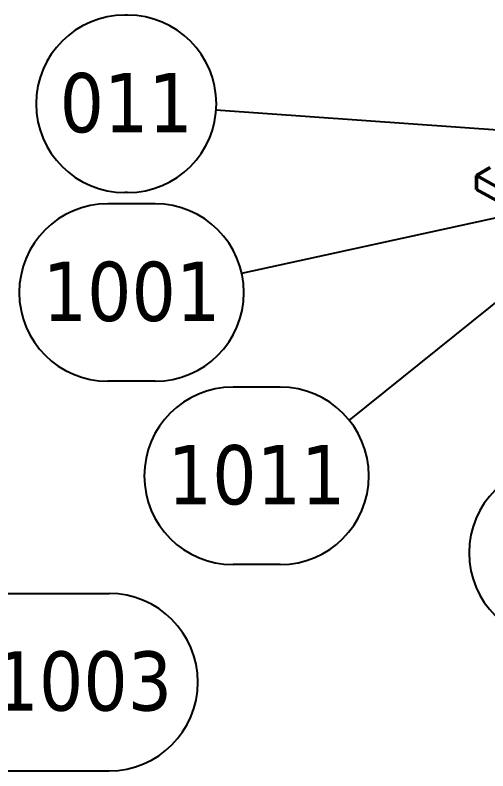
# Model space of a CAD drawing. Header units: millimetres. Extents: x -1901 to 2520, y -3919 to 1782.
# Drawn here: x 1622.3 to 1790.1, y 418 to 686.4 of the extents above; entities that cross this region are included whole.
import ezdxf

# ---------------------------------------------------------------- set-up
doc = ezdxf.new("R2010")
doc.units = ezdxf.units.MM
doc.header["$LTSCALE"] = 6
doc.layers.add('Symbol (ISO)', color=7, linetype='Continuous', lineweight=25)
doc.layers.add('Visible (ISO)', color=7, linetype='Continuous', lineweight=50)
doc.styles.add('Note Text (ISO)', font='tahoma.ttf')

# ---------------------------------------------------------------- blocks, each defined once
blk = doc.blocks.new('Balloon20')
at = {"layer": 'Symbol (ISO)'}
for p, q in [((277.036, 114.393), (276.877, 114.393)), ((302.432, 107.33), (282.254, 108.77)), ((302.468, 107.828), (302.397, 106.831)), ((304.926, 107.152), (302.468, 107.828)), ((302.432, 107.33), (304.926, 107.152)), ((302.397, 106.831), (304.926, 107.152)), ((277.036, 103.893), (276.877, 103.893))]:
    blk.add_line(p, q, dxfattribs=at)
at = {"layer": 'Symbol (ISO)', "flags": 128}
blk.add_lwpolyline([(302.397, 106.831), (304.926, 107.152)], dxfattribs=at)
at = {"layer": 'Symbol (ISO)'}
for centre, start, end in [((276.877, 109.143), 90, 270), ((277.036, 109.143), 270, 90)]:
    blk.add_arc(centre, 5.25, start, end, dxfattribs=at)
blk.add_solid([(302.397, 106.831), (304.926, 107.152), (302.468, 107.828), (302.397, 106.831)], dxfattribs=at)
at = {"layer": 'Symbol (ISO)', "insert": (276.957, 109.18), "char_height": 3.5, "attachment_point": 5, "style": 'Note Text (ISO)'}
blk.add_mtext('011', dxfattribs=at)
blk = doc.blocks.new('Balloon21')
at = {"layer": 'Symbol (ISO)'}
for p, q in [((304.651, 101.48), (305.839, 102.905)), ((304.845, 102.687), (304.024, 102.258)), ((304.337, 101.869), (305.541, 102.84)), ((304.024, 102.258), (304.651, 101.48)), ((304.337, 101.869), (290.139, 90.419)), ((286.059, 92.379), (283.273, 92.379)), ((286.059, 81.879), (283.273, 81.879))]:
    blk.add_line(p, q, dxfattribs=at)
at = {"layer": 'Symbol (ISO)', "flags": 128}
blk.add_lwpolyline([(304.651, 101.48), (306.284, 103.438)], dxfattribs=at)
at = {"layer": 'Symbol (ISO)'}
for centre, start, end in [((283.273, 87.129), 90, 270), ((286.059, 87.129), 270, 90)]:
    blk.add_arc(centre, 5.25, start, end, dxfattribs=at)
blk.add_solid([(304.651, 101.48), (306.284, 103.438), (304.024, 102.258), (304.651, 101.48)], dxfattribs=at)
at = {"layer": 'Symbol (ISO)', "insert": (284.666, 87.165), "char_height": 3.5, "attachment_point": 5, "style": 'Note Text (ISO)'}
blk.add_mtext('1011', dxfattribs=at)
blk = doc.blocks.new('Balloon22')
at = {"layer": 'Symbol (ISO)'}
for p, q in [((307.109, 96.948), (305.89, 94.709)), ((306.368, 94.561), (307.109, 96.948)), ((306.845, 94.412), (307.109, 96.948)), ((306.368, 94.561), (304.197, 87.572)), ((305.89, 94.709), (306.845, 94.412)), ((302.645, 87.824), (302.485, 87.824)), ((302.645, 77.324), (302.485, 77.324))]:
    blk.add_line(p, q, dxfattribs=at)
at = {"layer": 'Symbol (ISO)', "flags": 128}
blk.add_lwpolyline([(306.845, 94.412), (307.109, 96.948)], dxfattribs=at)
at = {"layer": 'Symbol (ISO)'}
for centre, start, end in [((302.485, 82.574), 90, 270), ((302.645, 82.574), 270, 90)]:
    blk.add_arc(centre, 5.25, start, end, dxfattribs=at)
blk.add_solid([(306.845, 94.412), (307.109, 96.948), (305.89, 94.709), (306.845, 94.412)], dxfattribs=at)
at = {"layer": 'Symbol (ISO)', "insert": (302.565, 82.611), "char_height": 3.5, "attachment_point": 5, "style": 'Note Text (ISO)'}
blk.add_mtext('010', dxfattribs=at)
blk = doc.blocks.new('Balloon23')
at = {"layer": 'Symbol (ISO)'}
for p, q in [((305.536, 104.12), (304.272, 104.097)), ((304.272, 104.097), (304.458, 103.251)), ((304.379, 103.609), (305.097, 103.766)), ((306.821, 104.144), (305.604, 104.122)), ((305.772, 103.914), (306.821, 104.144)), ((305.909, 103.744), (306.821, 104.144)), ((304.379, 103.609), (283.775, 99.096)), ((278.661, 103.226), (275.874, 103.226)), ((278.661, 92.726), (275.874, 92.726))]:
    blk.add_line(p, q, dxfattribs=at)
at = {"layer": 'Symbol (ISO)', "flags": 128}
blk.add_lwpolyline([(304.486, 103.121), (306.821, 104.144)], dxfattribs=at)
at = {"layer": 'Symbol (ISO)'}
for centre, start, end in [((275.874, 97.976), 90, 270), ((278.661, 97.976), 270, 90)]:
    blk.add_arc(centre, 5.25, start, end, dxfattribs=at)
blk.add_solid([(304.486, 103.121), (306.821, 104.144), (304.272, 104.097), (304.486, 103.121)], dxfattribs=at)
at = {"layer": 'Symbol (ISO)', "insert": (277.267, 98.013), "char_height": 3.5, "attachment_point": 5, "style": 'Note Text (ISO)'}
blk.add_mtext('1001', dxfattribs=at)
blk = doc.blocks.new('Balloon29')
at = {"layer": 'Symbol (ISO)'}
for p, q in [((234.25, 88.892), (231.959, 89.894)), ((234.45, 89.35), (231.959, 89.894)), ((231.959, 89.894), (234.049, 88.433)), ((234.049, 88.433), (234.45, 89.35)), ((234.25, 88.892), (261.36, 77.022)), ((266.152, 80.174), (275.939, 80.174)), ((266.152, 69.674), (275.939, 69.674))]:
    blk.add_line(p, q, dxfattribs=at)
at = {"layer": 'Symbol (ISO)', "flags": 128}
blk.add_lwpolyline([(234.45, 89.35), (231.959, 89.894)], dxfattribs=at)
at = {"layer": 'Symbol (ISO)'}
for centre, start, end in [((266.152, 74.924), 90, 270), ((275.939, 74.924), 270, 90)]:
    blk.add_arc(centre, 5.25, start, end, dxfattribs=at)
blk.add_solid([(234.45, 89.35), (231.959, 89.894), (234.049, 88.433), (234.45, 89.35)], dxfattribs=at)
at = {"layer": 'Symbol (ISO)', "insert": (271.046, 74.961), "char_height": 3.5, "attachment_point": 5, "style": 'Note Text (ISO)'}
blk.add_mtext('20-1003', dxfattribs=at)

msp = doc.modelspace()

# ---------------------------------------------------------------- linework, layer by layer
at = {"layer": 'Visible (ISO)'}
for p, q in [((1786.063, 629.384), (1790.916, 632.277)), ((1795.977, 623.876), (1786.063, 629.384)), ((1786.076, 624.477), (1786.063, 629.384)), ((1795.99, 618.97), (1786.076, 624.477))]:
    msp.add_line(p, q, dxfattribs=at)

# ---------------------------------------------------------------- block references
at = {"layer": 'Symbol (ISO)', "xscale": 6, "yscale": 6, "zscale": 6}
for name in ['Balloon20', 'Balloon23', 'Balloon21', 'Balloon22', 'Balloon29']:
    msp.add_blockref(name, (0, 0), dxfattribs=at)

doc.saveas('drawing.dxf')
